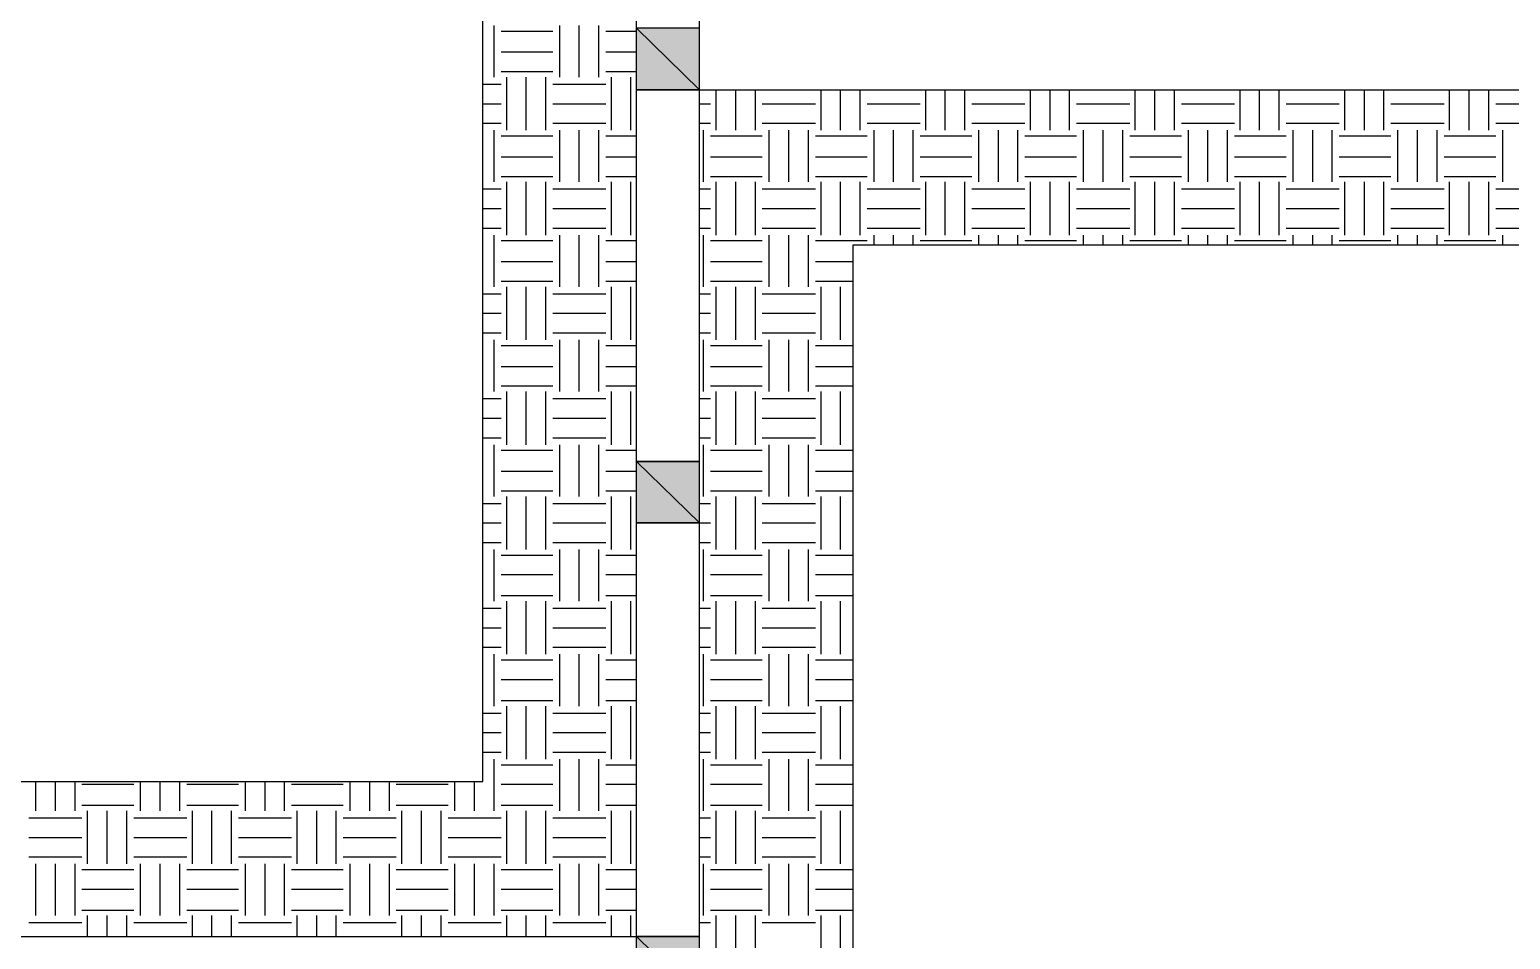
# Model space of a CAD drawing. Header units: millimetres. Extents: x 3504 to 3889, y 1729 to 1927.
# Drawn here: x 3647.99 to 3692.87, y 1773.69 to 1801.25 of the extents above; entities that cross this region are included whole.
import ezdxf

# ---------------------------------------------------------------- set-up
doc = ezdxf.new("R2010")
doc.units = ezdxf.units.MM

msp = doc.modelspace()

# ---------------------------------------------------------------- hatches: boundary and pattern name
at = {"true_color": 0x000000}
h = msp.add_hatch(color=18, dxfattribs=at)
h.paths.add_polyline_path([(3668.294, 1801.289), (3666.389, 1801.289), (3668.294, 1799.426)])
h.paths.add_polyline_path([(3666.389, 1801.289), (3668.294, 1799.426), (3666.389, 1799.426)])
h = msp.add_hatch(color=18, dxfattribs=at)
h.paths.add_polyline_path([(3668.294, 1788.165), (3666.389, 1788.165), (3668.294, 1786.303)])
h.paths.add_polyline_path([(3666.389, 1788.165), (3668.294, 1786.303), (3666.389, 1786.303)])
h = msp.add_hatch(color=18, dxfattribs=at)
h.paths.add_polyline_path([(3668.294, 1773.772), (3666.389, 1773.772), (3668.294, 1771.909)])
h.paths.add_polyline_path([(3666.389, 1773.772), (3668.294, 1771.909), (3666.389, 1771.909)])

# ---------------------------------------------------------------- linework, layer by layer
at = {"color": 18, "linetype": 'Continuous', "lineweight": -2, "true_color": 0x000000}
for p, q in [((3666.389, 1738.805), (3666.389, 1813.142)), ((3668.294, 1736.9), (3668.294, 1813.142)), ((3661.732, 1778.471), (3661.732, 1806.58)), ((3662.071, 1799.807), (3662.071, 1801.373)), ((3664.06, 1799.807), (3664.06, 1801.373)), ((3664.653, 1799.807), (3664.653, 1801.373)), ((3665.246, 1799.807), (3665.246, 1801.373)), ((3662.282, 1801.204), (3663.849, 1801.204)), ((3665.457, 1801.204), (3666.389, 1801.204)), ((3662.282, 1800.569), (3663.849, 1800.569)), ((3665.457, 1800.569), (3666.389, 1800.569)), ((3662.282, 1799.976), (3663.849, 1799.976)), ((3665.457, 1799.976), (3666.389, 1799.976)), ((3661.732, 1799.595), (3662.282, 1799.595)), ((3662.452, 1798.198), (3662.452, 1799.807)), ((3663.044, 1798.198), (3663.044, 1799.807)), ((3663.637, 1798.198), (3663.637, 1799.807)), ((3663.849, 1799.595), (3665.457, 1799.595)), ((3665.627, 1798.198), (3665.627, 1799.807)), ((3666.219, 1798.198), (3666.219, 1799.807)), ((3666.389, 1799.426), (3705.166, 1799.426)), ((3668.802, 1798.198), (3668.802, 1799.426)), ((3669.394, 1798.198), (3669.394, 1799.426)), ((3669.987, 1798.198), (3669.987, 1799.426)), ((3671.977, 1798.198), (3671.977, 1799.426)), ((3672.569, 1798.198), (3672.569, 1799.426)), ((3673.162, 1798.198), (3673.162, 1799.426)), ((3675.152, 1798.198), (3675.152, 1799.426)), ((3675.744, 1798.198), (3675.744, 1799.426)), ((3676.337, 1798.198), (3676.337, 1799.426)), ((3678.327, 1798.198), (3678.327, 1799.426)), ((3678.919, 1798.198), (3678.919, 1799.426)), ((3679.512, 1798.198), (3679.512, 1799.426)), ((3681.502, 1798.198), (3681.502, 1799.426)), ((3682.094, 1798.198), (3682.094, 1799.426)), ((3682.687, 1798.198), (3682.687, 1799.426)), ((3684.677, 1798.198), (3684.677, 1799.426)), ((3685.269, 1798.198), (3685.269, 1799.426)), ((3685.862, 1798.198), (3685.862, 1799.426)), ((3687.852, 1798.198), (3687.852, 1799.426)), ((3688.444, 1798.198), (3688.444, 1799.426)), ((3689.037, 1798.198), (3689.037, 1799.426)), ((3691.027, 1798.198), (3691.027, 1799.426)), ((3691.619, 1798.198), (3691.619, 1799.426)), ((3692.212, 1798.198), (3692.212, 1799.426)), ((3661.732, 1799.003), (3662.282, 1799.003)), ((3663.849, 1799.003), (3665.457, 1799.003)), ((3668.294, 1799.003), (3668.632, 1799.003)), ((3670.199, 1799.003), (3671.807, 1799.003)), ((3673.374, 1799.003), (3674.982, 1799.003)), ((3676.549, 1799.003), (3678.157, 1799.003)), ((3679.724, 1799.003), (3681.332, 1799.003)), ((3682.899, 1799.003), (3684.507, 1799.003)), ((3686.074, 1799.003), (3687.682, 1799.003)), ((3689.249, 1799.003), (3690.857, 1799.003)), ((3692.424, 1799.003), (3694.032, 1799.003)), ((3661.732, 1798.41), (3662.282, 1798.41)), ((3662.071, 1796.632), (3662.071, 1798.198)), ((3663.849, 1798.41), (3665.457, 1798.41)), ((3664.06, 1796.632), (3664.06, 1798.198)), ((3664.653, 1796.632), (3664.653, 1798.198)), ((3665.246, 1796.632), (3665.246, 1798.198)), ((3668.294, 1798.41), (3668.632, 1798.41)), ((3668.421, 1796.632), (3668.421, 1798.198)), ((3670.199, 1798.41), (3671.807, 1798.41)), ((3670.41, 1796.632), (3670.41, 1798.198)), ((3671.003, 1796.632), (3671.003, 1798.198)), ((3671.596, 1796.632), (3671.596, 1798.198)), ((3673.374, 1798.41), (3674.982, 1798.41)), ((3673.585, 1796.632), (3673.585, 1798.198)), ((3674.178, 1796.632), (3674.178, 1798.198)), ((3674.771, 1796.632), (3674.771, 1798.198)), ((3676.549, 1798.41), (3678.157, 1798.41)), ((3676.76, 1796.632), (3676.76, 1798.198)), ((3677.353, 1796.632), (3677.353, 1798.198)), ((3677.946, 1796.632), (3677.946, 1798.198)), ((3679.724, 1798.41), (3681.332, 1798.41)), ((3679.935, 1796.632), (3679.935, 1798.198)), ((3680.528, 1796.632), (3680.528, 1798.198)), ((3681.121, 1796.632), (3681.121, 1798.198)), ((3682.899, 1798.41), (3684.507, 1798.41)), ((3683.11, 1796.632), (3683.11, 1798.198)), ((3683.703, 1796.632), (3683.703, 1798.198)), ((3684.296, 1796.632), (3684.296, 1798.198)), ((3686.074, 1798.41), (3687.682, 1798.41)), ((3686.285, 1796.632), (3686.285, 1798.198)), ((3686.878, 1796.632), (3686.878, 1798.198)), ((3687.471, 1796.632), (3687.471, 1798.198)), ((3689.249, 1798.41), (3690.857, 1798.41)), ((3689.46, 1796.632), (3689.46, 1798.198)), ((3690.053, 1796.632), (3690.053, 1798.198)), ((3690.646, 1796.632), (3690.646, 1798.198)), ((3692.424, 1798.41), (3694.032, 1798.41)), ((3692.635, 1796.632), (3692.635, 1798.198)), ((3662.282, 1798.029), (3663.849, 1798.029)), ((3665.457, 1798.029), (3666.389, 1798.029)), ((3668.632, 1798.029), (3670.199, 1798.029)), ((3671.807, 1798.029), (3673.374, 1798.029)), ((3674.982, 1798.029), (3676.549, 1798.029)), ((3678.157, 1798.029), (3679.724, 1798.029)), ((3681.332, 1798.029), (3682.899, 1798.029)), ((3684.507, 1798.029), (3686.074, 1798.029)), ((3687.682, 1798.029), (3689.249, 1798.029)), ((3690.857, 1798.029), (3692.424, 1798.029)), ((3662.282, 1797.394), (3663.849, 1797.394)), ((3665.457, 1797.394), (3666.389, 1797.394)), ((3668.632, 1797.394), (3670.199, 1797.394)), ((3671.807, 1797.394), (3673.374, 1797.394)), ((3674.982, 1797.394), (3676.549, 1797.394)), ((3678.157, 1797.394), (3679.724, 1797.394)), ((3681.332, 1797.394), (3682.899, 1797.394)), ((3684.507, 1797.394), (3686.074, 1797.394)), ((3687.682, 1797.394), (3689.249, 1797.394)), ((3690.857, 1797.394), (3692.424, 1797.394)), ((3662.282, 1796.801), (3663.849, 1796.801)), ((3665.457, 1796.801), (3666.389, 1796.801)), ((3668.632, 1796.801), (3670.199, 1796.801)), ((3671.807, 1796.801), (3673.374, 1796.801)), ((3674.982, 1796.801), (3676.549, 1796.801)), ((3678.157, 1796.801), (3679.724, 1796.801)), ((3681.332, 1796.801), (3682.899, 1796.801)), ((3684.507, 1796.801), (3686.074, 1796.801)), ((3687.682, 1796.801), (3689.249, 1796.801)), ((3690.857, 1796.801), (3692.424, 1796.801)), ((3661.732, 1796.42), (3662.282, 1796.42)), ((3662.452, 1795.023), (3662.452, 1796.632)), ((3663.044, 1795.023), (3663.044, 1796.632)), ((3663.637, 1795.023), (3663.637, 1796.632)), ((3663.849, 1796.42), (3665.457, 1796.42)), ((3665.627, 1795.023), (3665.627, 1796.632)), ((3666.219, 1795.023), (3666.219, 1796.632)), ((3668.294, 1796.42), (3668.632, 1796.42)), ((3668.802, 1795.023), (3668.802, 1796.632)), ((3669.394, 1795.023), (3669.394, 1796.632)), ((3669.987, 1795.023), (3669.987, 1796.632)), ((3670.199, 1796.42), (3671.807, 1796.42)), ((3671.977, 1795.023), (3671.977, 1796.632)), ((3672.569, 1795.023), (3672.569, 1796.632)), ((3673.162, 1795.023), (3673.162, 1796.632)), ((3673.374, 1796.42), (3674.982, 1796.42)), ((3675.152, 1795.023), (3675.152, 1796.632)), ((3675.744, 1795.023), (3675.744, 1796.632)), ((3676.337, 1795.023), (3676.337, 1796.632)), ((3676.549, 1796.42), (3678.157, 1796.42)), ((3678.327, 1795.023), (3678.327, 1796.632)), ((3678.919, 1795.023), (3678.919, 1796.632)), ((3679.512, 1795.023), (3679.512, 1796.632)), ((3679.724, 1796.42), (3681.332, 1796.42)), ((3681.502, 1795.023), (3681.502, 1796.632)), ((3682.094, 1795.023), (3682.094, 1796.632)), ((3682.687, 1795.023), (3682.687, 1796.632)), ((3682.899, 1796.42), (3684.507, 1796.42)), ((3684.677, 1795.023), (3684.677, 1796.632)), ((3685.269, 1795.023), (3685.269, 1796.632)), ((3685.862, 1795.023), (3685.862, 1796.632)), ((3686.074, 1796.42), (3687.682, 1796.42)), ((3687.852, 1795.023), (3687.852, 1796.632)), ((3688.444, 1795.023), (3688.444, 1796.632)), ((3689.037, 1795.023), (3689.037, 1796.632)), ((3689.249, 1796.42), (3690.857, 1796.42)), ((3691.027, 1795.023), (3691.027, 1796.632)), ((3691.619, 1795.023), (3691.619, 1796.632)), ((3692.212, 1795.023), (3692.212, 1796.632)), ((3692.424, 1796.42), (3694.032, 1796.42)), ((3661.732, 1795.828), (3662.282, 1795.828)), ((3663.849, 1795.828), (3665.457, 1795.828)), ((3668.294, 1795.828), (3668.632, 1795.828)), ((3670.199, 1795.828), (3671.807, 1795.828)), ((3673.374, 1795.828), (3674.982, 1795.828)), ((3676.549, 1795.828), (3678.157, 1795.828)), ((3679.724, 1795.828), (3681.332, 1795.828)), ((3682.899, 1795.828), (3684.507, 1795.828)), ((3686.074, 1795.828), (3687.682, 1795.828)), ((3689.249, 1795.828), (3690.857, 1795.828)), ((3692.424, 1795.828), (3694.032, 1795.828)), ((3661.732, 1795.235), (3662.282, 1795.235)), ((3662.071, 1793.457), (3662.071, 1795.023)), ((3663.849, 1795.235), (3665.457, 1795.235)), ((3664.06, 1793.457), (3664.06, 1795.023)), ((3664.653, 1793.457), (3664.653, 1795.023)), ((3665.246, 1793.457), (3665.246, 1795.023)), ((3668.294, 1795.235), (3668.632, 1795.235)), ((3668.421, 1793.457), (3668.421, 1795.023)), ((3670.199, 1795.235), (3671.807, 1795.235)), ((3670.41, 1793.457), (3670.41, 1795.023)), ((3671.003, 1793.457), (3671.003, 1795.023)), ((3671.596, 1793.457), (3671.596, 1795.023)), ((3673.374, 1795.235), (3674.982, 1795.235)), ((3673.585, 1794.727), (3673.585, 1795.023)), ((3674.178, 1794.727), (3674.178, 1795.023)), ((3674.771, 1794.727), (3674.771, 1795.023)), ((3676.549, 1795.235), (3678.157, 1795.235)), ((3676.76, 1794.727), (3676.76, 1795.023)), ((3677.353, 1794.727), (3677.353, 1795.023)), ((3677.946, 1794.727), (3677.946, 1795.023)), ((3679.724, 1795.235), (3681.332, 1795.235)), ((3679.935, 1794.727), (3679.935, 1795.023)), ((3680.528, 1794.727), (3680.528, 1795.023)), ((3681.121, 1794.727), (3681.121, 1795.023)), ((3682.899, 1795.235), (3684.507, 1795.235)), ((3683.11, 1794.727), (3683.11, 1795.023)), ((3683.703, 1794.727), (3683.703, 1795.023)), ((3684.296, 1794.727), (3684.296, 1795.023)), ((3686.074, 1795.235), (3687.682, 1795.235)), ((3686.285, 1794.727), (3686.285, 1795.023)), ((3686.878, 1794.727), (3686.878, 1795.023)), ((3687.471, 1794.727), (3687.471, 1795.023)), ((3689.249, 1795.235), (3690.857, 1795.235)), ((3689.46, 1794.727), (3689.46, 1795.023)), ((3690.053, 1794.727), (3690.053, 1795.023)), ((3690.646, 1794.727), (3690.646, 1795.023)), ((3692.424, 1795.235), (3694.032, 1795.235)), ((3692.635, 1794.727), (3692.635, 1795.023)), ((3662.282, 1794.854), (3663.849, 1794.854)), ((3665.457, 1794.854), (3666.389, 1794.854)), ((3668.632, 1794.854), (3670.199, 1794.854)), ((3671.807, 1794.854), (3673.374, 1794.854)), ((3672.95, 1794.727), (3698.604, 1794.727)), ((3672.95, 1766.618), (3672.95, 1794.727)), ((3672.95, 1766.618), (3672.95, 1794.727)), ((3674.982, 1794.854), (3676.549, 1794.854)), ((3678.157, 1794.854), (3679.724, 1794.854)), ((3681.332, 1794.854), (3682.899, 1794.854)), ((3684.507, 1794.854), (3686.074, 1794.854)), ((3687.682, 1794.854), (3689.249, 1794.854)), ((3690.857, 1794.854), (3692.424, 1794.854)), ((3662.282, 1794.219), (3663.849, 1794.219)), ((3665.457, 1794.219), (3666.389, 1794.219)), ((3668.632, 1794.219), (3670.199, 1794.219)), ((3671.807, 1794.219), (3672.95, 1794.219)), ((3662.282, 1793.626), (3663.849, 1793.626)), ((3665.457, 1793.626), (3666.389, 1793.626)), ((3668.632, 1793.626), (3670.199, 1793.626)), ((3671.807, 1793.626), (3672.95, 1793.626)), ((3661.732, 1793.245), (3662.282, 1793.245)), ((3662.452, 1791.848), (3662.452, 1793.457)), ((3663.044, 1791.848), (3663.044, 1793.457)), ((3663.637, 1791.848), (3663.637, 1793.457)), ((3663.849, 1793.245), (3665.457, 1793.245)), ((3665.627, 1791.848), (3665.627, 1793.457)), ((3666.219, 1791.848), (3666.219, 1793.457)), ((3668.294, 1793.245), (3668.632, 1793.245)), ((3668.802, 1791.848), (3668.802, 1793.457)), ((3669.394, 1791.848), (3669.394, 1793.457)), ((3669.987, 1791.848), (3669.987, 1793.457)), ((3670.199, 1793.245), (3671.807, 1793.245)), ((3671.977, 1791.848), (3671.977, 1793.457)), ((3672.569, 1791.848), (3672.569, 1793.457)), ((3661.732, 1792.653), (3662.282, 1792.653)), ((3663.849, 1792.653), (3665.457, 1792.653)), ((3668.294, 1792.653), (3668.632, 1792.653)), ((3670.199, 1792.653), (3671.807, 1792.653)), ((3661.732, 1792.06), (3662.282, 1792.06)), ((3662.071, 1790.282), (3662.071, 1791.848)), ((3663.849, 1792.06), (3665.457, 1792.06)), ((3664.06, 1790.282), (3664.06, 1791.848)), ((3664.653, 1790.282), (3664.653, 1791.848)), ((3665.246, 1790.282), (3665.246, 1791.848)), ((3668.294, 1792.06), (3668.632, 1792.06)), ((3668.421, 1790.282), (3668.421, 1791.848)), ((3670.199, 1792.06), (3671.807, 1792.06)), ((3670.41, 1790.282), (3670.41, 1791.848)), ((3671.003, 1790.282), (3671.003, 1791.848)), ((3671.596, 1790.282), (3671.596, 1791.848)), ((3662.282, 1791.679), (3663.849, 1791.679)), ((3665.457, 1791.679), (3666.389, 1791.679)), ((3668.632, 1791.679), (3670.199, 1791.679)), ((3671.807, 1791.679), (3672.95, 1791.679)), ((3662.282, 1791.044), (3663.849, 1791.044)), ((3665.457, 1791.044), (3666.389, 1791.044)), ((3668.632, 1791.044), (3670.199, 1791.044)), ((3671.807, 1791.044), (3672.95, 1791.044)), ((3662.282, 1790.451), (3663.849, 1790.451)), ((3665.457, 1790.451), (3666.389, 1790.451)), ((3668.632, 1790.451), (3670.199, 1790.451)), ((3671.807, 1790.451), (3672.95, 1790.451)), ((3661.732, 1790.07), (3662.282, 1790.07)), ((3662.452, 1788.673), (3662.452, 1790.282)), ((3663.044, 1788.673), (3663.044, 1790.282)), ((3663.637, 1788.673), (3663.637, 1790.282)), ((3663.849, 1790.07), (3665.457, 1790.07)), ((3665.627, 1788.673), (3665.627, 1790.282)), ((3666.219, 1788.673), (3666.219, 1790.282)), ((3668.294, 1790.07), (3668.632, 1790.07)), ((3668.802, 1788.673), (3668.802, 1790.282)), ((3669.394, 1788.673), (3669.394, 1790.282)), ((3669.987, 1788.673), (3669.987, 1790.282)), ((3670.199, 1790.07), (3671.807, 1790.07)), ((3671.977, 1788.673), (3671.977, 1790.282)), ((3672.569, 1788.673), (3672.569, 1790.282)), ((3661.732, 1789.478), (3662.282, 1789.478)), ((3663.849, 1789.478), (3665.457, 1789.478)), ((3668.294, 1789.478), (3668.632, 1789.478)), ((3670.199, 1789.478), (3671.807, 1789.478)), ((3661.732, 1788.885), (3662.282, 1788.885)), ((3662.071, 1787.107), (3662.071, 1788.673)), ((3663.849, 1788.885), (3665.457, 1788.885)), ((3664.06, 1787.107), (3664.06, 1788.673)), ((3664.653, 1787.107), (3664.653, 1788.673)), ((3665.246, 1787.107), (3665.246, 1788.673)), ((3668.294, 1788.885), (3668.632, 1788.885)), ((3668.421, 1787.107), (3668.421, 1788.673)), ((3670.199, 1788.885), (3671.807, 1788.885)), ((3670.41, 1787.107), (3670.41, 1788.673)), ((3671.003, 1787.107), (3671.003, 1788.673)), ((3671.596, 1787.107), (3671.596, 1788.673)), ((3662.282, 1788.504), (3663.849, 1788.504)), ((3665.457, 1788.504), (3666.389, 1788.504)), ((3668.632, 1788.504), (3670.199, 1788.504)), ((3671.807, 1788.504), (3672.95, 1788.504)), ((3662.282, 1787.869), (3663.849, 1787.869)), ((3665.457, 1787.869), (3666.389, 1787.869)), ((3666.389, 1788.165), (3668.294, 1788.165)), ((3668.632, 1787.869), (3670.199, 1787.869)), ((3671.807, 1787.869), (3672.95, 1787.869)), ((3661.732, 1786.895), (3662.282, 1786.895)), ((3662.282, 1787.276), (3663.849, 1787.276)), ((3662.452, 1785.498), (3662.452, 1787.107)), ((3663.044, 1785.498), (3663.044, 1787.107)), ((3663.637, 1785.498), (3663.637, 1787.107)), ((3663.849, 1786.895), (3665.457, 1786.895)), ((3665.457, 1787.276), (3666.389, 1787.276)), ((3665.627, 1785.498), (3665.627, 1787.107)), ((3666.219, 1785.498), (3666.219, 1787.107)), ((3668.294, 1786.895), (3668.632, 1786.895)), ((3668.632, 1787.276), (3670.199, 1787.276)), ((3668.802, 1785.498), (3668.802, 1787.107)), ((3669.394, 1785.498), (3669.394, 1787.107)), ((3669.987, 1785.498), (3669.987, 1787.107)), ((3670.199, 1786.895), (3671.807, 1786.895)), ((3671.807, 1787.276), (3672.95, 1787.276)), ((3671.977, 1785.498), (3671.977, 1787.107)), ((3672.569, 1785.498), (3672.569, 1787.107)), ((3661.732, 1786.303), (3662.282, 1786.303)), ((3663.849, 1786.303), (3665.457, 1786.303)), ((3666.389, 1786.303), (3668.294, 1786.303)), ((3668.294, 1786.303), (3668.632, 1786.303)), ((3670.199, 1786.303), (3671.807, 1786.303)), ((3661.732, 1785.71), (3662.282, 1785.71)), ((3663.849, 1785.71), (3665.457, 1785.71)), ((3668.294, 1785.71), (3668.632, 1785.71)), ((3670.199, 1785.71), (3671.807, 1785.71)), ((3662.071, 1783.932), (3662.071, 1785.498)), ((3662.282, 1785.329), (3663.849, 1785.329)), ((3664.06, 1783.932), (3664.06, 1785.498)), ((3664.653, 1783.932), (3664.653, 1785.498)), ((3665.246, 1783.932), (3665.246, 1785.498)), ((3665.457, 1785.329), (3666.389, 1785.329)), ((3668.421, 1783.932), (3668.421, 1785.498)), ((3668.632, 1785.329), (3670.199, 1785.329)), ((3670.41, 1783.932), (3670.41, 1785.498)), ((3671.003, 1783.932), (3671.003, 1785.498)), ((3671.596, 1783.932), (3671.596, 1785.498)), ((3671.807, 1785.329), (3672.95, 1785.329)), ((3662.282, 1784.736), (3663.849, 1784.736)), ((3665.457, 1784.736), (3666.389, 1784.736)), ((3668.632, 1784.736), (3670.199, 1784.736)), ((3671.807, 1784.736), (3672.95, 1784.736)), ((3661.732, 1783.72), (3662.282, 1783.72)), ((3662.282, 1784.101), (3663.849, 1784.101)), ((3662.452, 1782.323), (3662.452, 1783.932)), ((3663.044, 1782.323), (3663.044, 1783.932)), ((3663.637, 1782.323), (3663.637, 1783.932)), ((3663.849, 1783.72), (3665.457, 1783.72)), ((3665.457, 1784.101), (3666.389, 1784.101)), ((3665.627, 1782.323), (3665.627, 1783.932)), ((3666.219, 1782.323), (3666.219, 1783.932)), ((3668.294, 1783.72), (3668.632, 1783.72)), ((3668.632, 1784.101), (3670.199, 1784.101)), ((3668.802, 1782.323), (3668.802, 1783.932)), ((3669.394, 1782.323), (3669.394, 1783.932)), ((3669.987, 1782.323), (3669.987, 1783.932)), ((3670.199, 1783.72), (3671.807, 1783.72)), ((3671.807, 1784.101), (3672.95, 1784.101)), ((3671.977, 1782.323), (3671.977, 1783.932)), ((3672.569, 1782.323), (3672.569, 1783.932)), ((3661.732, 1783.128), (3662.282, 1783.128)), ((3663.849, 1783.128), (3665.457, 1783.128)), ((3668.294, 1783.128), (3668.632, 1783.128)), ((3670.199, 1783.128), (3671.807, 1783.128)), ((3661.732, 1782.535), (3662.282, 1782.535)), ((3663.849, 1782.535), (3665.457, 1782.535)), ((3668.294, 1782.535), (3668.632, 1782.535)), ((3670.199, 1782.535), (3671.807, 1782.535)), ((3662.071, 1780.757), (3662.071, 1782.323)), ((3662.282, 1782.154), (3663.849, 1782.154)), ((3664.06, 1780.757), (3664.06, 1782.323)), ((3664.653, 1780.757), (3664.653, 1782.323)), ((3665.246, 1780.757), (3665.246, 1782.323)), ((3665.457, 1782.154), (3666.389, 1782.154)), ((3668.421, 1780.757), (3668.421, 1782.323)), ((3668.632, 1782.154), (3670.199, 1782.154)), ((3670.41, 1780.757), (3670.41, 1782.323)), ((3671.003, 1780.757), (3671.003, 1782.323)), ((3671.596, 1780.757), (3671.596, 1782.323)), ((3671.807, 1782.154), (3672.95, 1782.154)), ((3662.282, 1781.561), (3663.849, 1781.561)), ((3665.457, 1781.561), (3666.389, 1781.561)), ((3668.632, 1781.561), (3670.199, 1781.561)), ((3671.807, 1781.561), (3672.95, 1781.561)), ((3662.282, 1780.926), (3663.849, 1780.926)), ((3662.452, 1779.148), (3662.452, 1780.757)), ((3663.044, 1779.148), (3663.044, 1780.757)), ((3663.637, 1779.148), (3663.637, 1780.757)), ((3665.457, 1780.926), (3666.389, 1780.926)), ((3665.627, 1779.148), (3665.627, 1780.757)), ((3666.219, 1779.148), (3666.219, 1780.757)), ((3668.632, 1780.926), (3670.199, 1780.926)), ((3668.802, 1779.148), (3668.802, 1780.757)), ((3669.394, 1779.148), (3669.394, 1780.757)), ((3669.987, 1779.148), (3669.987, 1780.757)), ((3671.807, 1780.926), (3672.95, 1780.926)), ((3671.977, 1779.148), (3671.977, 1780.757)), ((3672.569, 1779.148), (3672.569, 1780.757)), ((3661.732, 1780.545), (3662.282, 1780.545)), ((3663.849, 1780.545), (3665.457, 1780.545)), ((3668.294, 1780.545), (3668.632, 1780.545)), ((3670.199, 1780.545), (3671.807, 1780.545)), ((3661.732, 1779.953), (3662.282, 1779.953)), ((3663.849, 1779.953), (3665.457, 1779.953)), ((3668.294, 1779.953), (3668.632, 1779.953)), ((3670.199, 1779.953), (3671.807, 1779.953)), ((3661.732, 1779.36), (3662.282, 1779.36)), ((3663.849, 1779.36), (3665.457, 1779.36)), ((3668.294, 1779.36), (3668.632, 1779.36)), ((3670.199, 1779.36), (3671.807, 1779.36)), ((3662.071, 1777.582), (3662.071, 1779.148)), ((3662.282, 1778.979), (3663.849, 1778.979)), ((3664.06, 1777.582), (3664.06, 1779.148)), ((3664.653, 1777.582), (3664.653, 1779.148)), ((3665.246, 1777.582), (3665.246, 1779.148)), ((3665.457, 1778.979), (3666.389, 1778.979)), ((3668.421, 1777.582), (3668.421, 1779.148)), ((3668.632, 1778.979), (3670.199, 1778.979)), ((3670.41, 1777.582), (3670.41, 1779.148)), ((3671.003, 1777.582), (3671.003, 1779.148)), ((3671.596, 1777.582), (3671.596, 1779.148)), ((3671.807, 1778.979), (3672.95, 1778.979)), ((3636.078, 1778.471), (3661.732, 1778.471)), ((3648.185, 1777.582), (3648.185, 1778.471)), ((3648.778, 1777.582), (3648.778, 1778.471)), ((3649.371, 1777.582), (3649.371, 1778.471)), ((3649.582, 1778.386), (3651.149, 1778.386)), ((3651.36, 1777.582), (3651.36, 1778.471)), ((3651.953, 1777.582), (3651.953, 1778.471)), ((3652.546, 1777.582), (3652.546, 1778.471)), ((3652.757, 1778.386), (3654.324, 1778.386)), ((3654.535, 1777.582), (3654.535, 1778.471)), ((3655.128, 1777.582), (3655.128, 1778.471)), ((3655.721, 1777.582), (3655.721, 1778.471)), ((3655.932, 1778.386), (3657.499, 1778.386)), ((3657.71, 1777.582), (3657.71, 1778.471)), ((3658.303, 1777.582), (3658.303, 1778.471)), ((3658.896, 1777.582), (3658.896, 1778.471)), ((3659.107, 1778.386), (3660.674, 1778.386)), ((3660.885, 1777.582), (3660.885, 1778.471)), ((3661.478, 1777.582), (3661.478, 1778.471)), ((3662.282, 1778.386), (3663.849, 1778.386)), ((3665.457, 1778.386), (3666.389, 1778.386)), ((3668.632, 1778.386), (3670.199, 1778.386)), ((3671.807, 1778.386), (3672.95, 1778.386)), ((3649.582, 1777.751), (3651.149, 1777.751)), ((3649.752, 1775.973), (3649.752, 1777.582)), ((3650.344, 1775.973), (3650.344, 1777.582)), ((3650.937, 1775.973), (3650.937, 1777.582)), ((3652.757, 1777.751), (3654.324, 1777.751)), ((3652.927, 1775.973), (3652.927, 1777.582)), ((3653.519, 1775.973), (3653.519, 1777.582)), ((3654.112, 1775.973), (3654.112, 1777.582)), ((3655.932, 1777.751), (3657.499, 1777.751)), ((3656.102, 1775.973), (3656.102, 1777.582)), ((3656.694, 1775.973), (3656.694, 1777.582)), ((3657.287, 1775.973), (3657.287, 1777.582)), ((3659.107, 1777.751), (3660.674, 1777.751)), ((3659.277, 1775.973), (3659.277, 1777.582)), ((3659.869, 1775.973), (3659.869, 1777.582)), ((3660.462, 1775.973), (3660.462, 1777.582)), ((3662.282, 1777.751), (3663.849, 1777.751)), ((3662.452, 1775.973), (3662.452, 1777.582)), ((3663.044, 1775.973), (3663.044, 1777.582)), ((3663.637, 1775.973), (3663.637, 1777.582)), ((3665.457, 1777.751), (3666.389, 1777.751)), ((3665.627, 1775.973), (3665.627, 1777.582)), ((3666.219, 1775.973), (3666.219, 1777.582)), ((3668.632, 1777.751), (3670.199, 1777.751)), ((3668.802, 1775.973), (3668.802, 1777.582)), ((3669.394, 1775.973), (3669.394, 1777.582)), ((3669.987, 1775.973), (3669.987, 1777.582)), ((3671.807, 1777.751), (3672.95, 1777.751)), ((3671.977, 1775.973), (3671.977, 1777.582)), ((3672.569, 1775.973), (3672.569, 1777.582)), ((3647.974, 1777.37), (3649.582, 1777.37)), ((3651.149, 1777.37), (3652.757, 1777.37)), ((3654.324, 1777.37), (3655.932, 1777.37)), ((3657.499, 1777.37), (3659.107, 1777.37)), ((3660.674, 1777.37), (3662.282, 1777.37)), ((3663.849, 1777.37), (3665.457, 1777.37)), ((3668.294, 1777.37), (3668.632, 1777.37)), ((3670.199, 1777.37), (3671.807, 1777.37)), ((3647.974, 1776.778), (3649.582, 1776.778)), ((3651.149, 1776.778), (3652.757, 1776.778)), ((3654.324, 1776.778), (3655.932, 1776.778)), ((3657.499, 1776.778), (3659.107, 1776.778)), ((3660.674, 1776.778), (3662.282, 1776.778)), ((3663.849, 1776.778), (3665.457, 1776.778)), ((3668.294, 1776.778), (3668.632, 1776.778)), ((3670.199, 1776.778), (3671.807, 1776.778)), ((3647.974, 1776.185), (3649.582, 1776.185)), ((3651.149, 1776.185), (3652.757, 1776.185)), ((3654.324, 1776.185), (3655.932, 1776.185)), ((3657.499, 1776.185), (3659.107, 1776.185)), ((3660.674, 1776.185), (3662.282, 1776.185)), ((3663.849, 1776.185), (3665.457, 1776.185)), ((3668.294, 1776.185), (3668.632, 1776.185)), ((3670.199, 1776.185), (3671.807, 1776.185)), ((3648.185, 1774.407), (3648.185, 1775.973)), ((3648.778, 1774.407), (3648.778, 1775.973)), ((3649.371, 1774.407), (3649.371, 1775.973)), ((3649.582, 1775.804), (3651.149, 1775.804)), ((3651.36, 1774.407), (3651.36, 1775.973)), ((3651.953, 1774.407), (3651.953, 1775.973)), ((3652.546, 1774.407), (3652.546, 1775.973)), ((3652.757, 1775.804), (3654.324, 1775.804)), ((3654.535, 1774.407), (3654.535, 1775.973)), ((3655.128, 1774.407), (3655.128, 1775.973)), ((3655.721, 1774.407), (3655.721, 1775.973)), ((3655.932, 1775.804), (3657.499, 1775.804)), ((3657.71, 1774.407), (3657.71, 1775.973)), ((3658.303, 1774.407), (3658.303, 1775.973)), ((3658.896, 1774.407), (3658.896, 1775.973)), ((3659.107, 1775.804), (3660.674, 1775.804)), ((3660.885, 1774.407), (3660.885, 1775.973)), ((3661.478, 1774.407), (3661.478, 1775.973)), ((3662.071, 1774.407), (3662.071, 1775.973)), ((3662.282, 1775.804), (3663.849, 1775.804)), ((3664.06, 1774.407), (3664.06, 1775.973)), ((3664.653, 1774.407), (3664.653, 1775.973)), ((3665.246, 1774.407), (3665.246, 1775.973)), ((3665.457, 1775.804), (3666.389, 1775.804)), ((3668.421, 1774.407), (3668.421, 1775.973)), ((3668.632, 1775.804), (3670.199, 1775.804)), ((3670.41, 1774.407), (3670.41, 1775.973)), ((3671.003, 1774.407), (3671.003, 1775.973)), ((3671.596, 1774.407), (3671.596, 1775.973)), ((3671.807, 1775.804), (3672.95, 1775.804)), ((3649.582, 1775.211), (3651.149, 1775.211)), ((3652.757, 1775.211), (3654.324, 1775.211)), ((3655.932, 1775.211), (3657.499, 1775.211)), ((3659.107, 1775.211), (3660.674, 1775.211)), ((3662.282, 1775.211), (3663.849, 1775.211)), ((3665.457, 1775.211), (3666.389, 1775.211)), ((3668.632, 1775.211), (3670.199, 1775.211)), ((3671.807, 1775.211), (3672.95, 1775.211)), ((3649.582, 1774.576), (3651.149, 1774.576)), ((3649.752, 1773.772), (3649.752, 1774.407)), ((3650.344, 1773.772), (3650.344, 1774.407)), ((3650.937, 1773.772), (3650.937, 1774.407)), ((3652.757, 1774.576), (3654.324, 1774.576)), ((3652.927, 1773.772), (3652.927, 1774.407)), ((3653.519, 1773.772), (3653.519, 1774.407)), ((3654.112, 1773.772), (3654.112, 1774.407)), ((3655.932, 1774.576), (3657.499, 1774.576)), ((3656.102, 1773.772), (3656.102, 1774.407)), ((3656.694, 1773.772), (3656.694, 1774.407)), ((3657.287, 1773.772), (3657.287, 1774.407)), ((3659.107, 1774.576), (3660.674, 1774.576)), ((3659.277, 1773.772), (3659.277, 1774.407)), ((3659.869, 1773.772), (3659.869, 1774.407)), ((3660.462, 1773.772), (3660.462, 1774.407)), ((3662.282, 1774.576), (3663.849, 1774.576)), ((3662.452, 1773.772), (3662.452, 1774.407)), ((3663.044, 1773.772), (3663.044, 1774.407)), ((3663.637, 1773.772), (3663.637, 1774.407)), ((3665.457, 1774.576), (3666.389, 1774.576)), ((3665.627, 1773.772), (3665.627, 1774.407)), ((3666.219, 1773.772), (3666.219, 1774.407)), ((3668.632, 1774.576), (3670.199, 1774.576)), ((3668.802, 1772.798), (3668.802, 1774.407)), ((3669.394, 1772.798), (3669.394, 1774.407)), ((3669.987, 1772.798), (3669.987, 1774.407)), ((3671.807, 1774.576), (3672.95, 1774.576)), ((3671.977, 1772.798), (3671.977, 1774.407)), ((3672.569, 1772.798), (3672.569, 1774.407)), ((3647.974, 1774.195), (3649.582, 1774.195)), ((3651.149, 1774.195), (3652.757, 1774.195)), ((3654.324, 1774.195), (3655.932, 1774.195)), ((3657.499, 1774.195), (3659.107, 1774.195)), ((3660.674, 1774.195), (3662.282, 1774.195)), ((3663.849, 1774.195), (3665.457, 1774.195)), ((3668.294, 1774.195), (3668.632, 1774.195)), ((3670.199, 1774.195), (3671.807, 1774.195)), ((3613.303, 1773.772), (3668.294, 1773.772))]:
    msp.add_line(p, q, dxfattribs=at)
for points in [[(3668.294, 1801.289), (3666.389, 1801.289), (3668.294, 1799.426)], [(3666.389, 1801.289), (3668.294, 1799.426), (3666.389, 1799.426)], [(3668.294, 1788.165), (3666.389, 1788.165), (3668.294, 1786.303)], [(3666.389, 1788.165), (3668.294, 1786.303), (3666.389, 1786.303)], [(3668.294, 1773.772), (3666.389, 1773.772), (3668.294, 1771.909)], [(3666.389, 1773.772), (3668.294, 1771.909), (3666.389, 1771.909)]]:
    msp.add_lwpolyline(points, close=True, dxfattribs=at)

doc.saveas('drawing.dxf')
